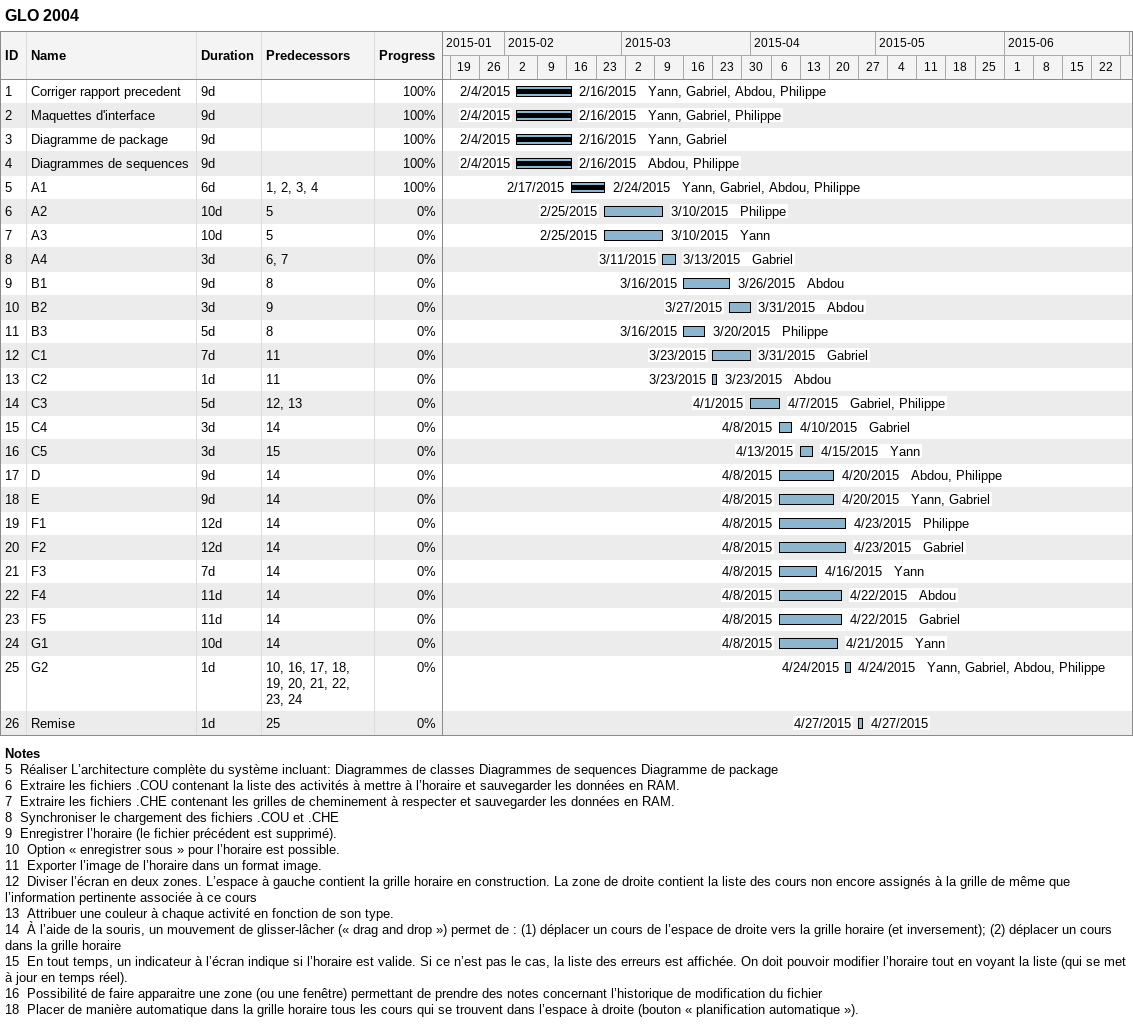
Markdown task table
GLO 2004

| ID | Task | Duration | Start | Finish | Predecessors | Resources | % complete |
|---|---|---|---|---|---|---|---|
| 1 | Corriger rapport precedent | 9d | 2015-02-04 | 2015-02-16 |  | Yann, Gabriel, Abdou, Philippe | 100 |
| 2 | Maquettes d'interface | 9d | 2015-02-04 | 2015-02-16 |  | Yann, Gabriel, Philippe | 100 |
| 3 | Diagramme de package | 9d | 2015-02-04 | 2015-02-16 |  | Yann, Gabriel | 100 |
| 4 | Diagrammes de sequences | 9d | 2015-02-04 | 2015-02-16 |  | Abdou, Philippe | 100 |
| 5 | A1 | 6d | 2015-02-17 | 2015-02-24 | 1, 2, 3, 4 | Yann, Gabriel, Abdou, Philippe | 100 |
| 6 | A2 | 10d | 2015-02-25 | 2015-03-10 | 5 | Philippe | 0 |
| 7 | A3 | 10d | 2015-02-25 | 2015-03-10 | 5 | Yann | 0 |
| 8 | A4 | 3d | 2015-03-11 | 2015-03-13 | 6, 7 | Gabriel | 0 |
| 9 | B1 | 9d | 2015-03-16 | 2015-03-26 | 8 | Abdou | 0 |
| 10 | B2 | 3d | 2015-03-27 | 2015-03-31 | 9 | Abdou | 0 |
| 11 | B3 | 5d | 2015-03-16 | 2015-03-20 | 8 | Philippe | 0 |
| 12 | C1 | 7d | 2015-03-23 | 2015-03-31 | 11 | Gabriel | 0 |
| 13 | C2 | 1d | 2015-03-23 | 2015-03-23 | 11 | Abdou | 0 |
| 14 | C3 | 5d | 2015-04-01 | 2015-04-07 | 12, 13 | Gabriel, Philippe | 0 |
| 15 | C4 | 3d | 2015-04-08 | 2015-04-10 | 14 | Gabriel | 0 |
| 16 | C5 | 3d | 2015-04-13 | 2015-04-15 | 15 | Yann | 0 |
| 17 | D | 9d | 2015-04-08 | 2015-04-20 | 14 | Abdou, Philippe | 0 |
| 18 | E | 9d | 2015-04-08 | 2015-04-20 | 14 | Yann, Gabriel | 0 |
| 19 | F1 | 12d | 2015-04-08 | 2015-04-23 | 14 | Philippe | 0 |
| 20 | F2 | 12d | 2015-04-08 | 2015-04-23 | 14 | Gabriel | 0 |
| 21 | F3 | 7d | 2015-04-08 | 2015-04-16 | 14 | Yann | 0 |
| 22 | F4 | 11d | 2015-04-08 | 2015-04-22 | 14 | Abdou | 0 |
| 23 | F5 | 11d | 2015-04-08 | 2015-04-22 | 14 | Gabriel | 0 |
| 24 | G1 | 10d | 2015-04-08 | 2015-04-21 | 14 | Yann | 0 |
| 25 | G2 | 1d | 2015-04-24 | 2015-04-24 | 10, 16, 17, 18, 19, 20, 21, 22, 23, 24 | Yann, Gabriel, Abdou, Philippe | 0 |
| 26 | Remise | 1d | 2015-04-27 | 2015-04-27 | 25 |  | 0 |

Notes
- 5: Réaliser L’architecture complète du système incluant: Diagrammes de classes Diagrammes de sequences Diagramme de package
- 6: Extraire les fichiers .COU contenant la liste des activités à mettre à l’horaire et sauvegarder les données en RAM.
- 7: Extraire les fichiers .CHE contenant les grilles de cheminement à respecter et sauvegarder les données en RAM.
- 8: Synchroniser le chargement des fichiers .COU et .CHE
- 9: Enregistrer l’horaire (le fichier précédent est supprimé).
- 10: Option « enregistrer sous » pour l’horaire est possible.
- 11: Exporter l’image de l’horaire dans un format image.
- 12: Diviser l’écran en deux zones. L’espace à gauche contient la grille horaire en construction. La zone de droite contient la liste des cours non encore assignés à la grille de même que l’information pertinente associée à ce cours
- 13: Attribuer une couleur à chaque activité en fonction de son type.
- 14: À l’aide de la souris, un mouvement de glisser-lâcher (« drag and drop ») permet de : (1) déplacer un cours de l’espace de droite vers la grille horaire (et inversement); (2) déplacer un cours dans la grille horaire
- 15: En tout temps, un indicateur à l’écran indique si l’horaire est valide. Si ce n’est pas le cas, la liste des erreurs est affichée. On doit pouvoir modifier l’horaire tout en voyant la liste (qui se met à jour en temps réel).
- 16: Possibilité de faire apparaitre une zone (ou une fenêtre) permettant de prendre des notes concernant l’historique de modification du fichier
- 18: Placer de manière automatique dans la grille horaire tous les cours qui se trouvent dans l’espace à droite (bouton « planification automatique »).
